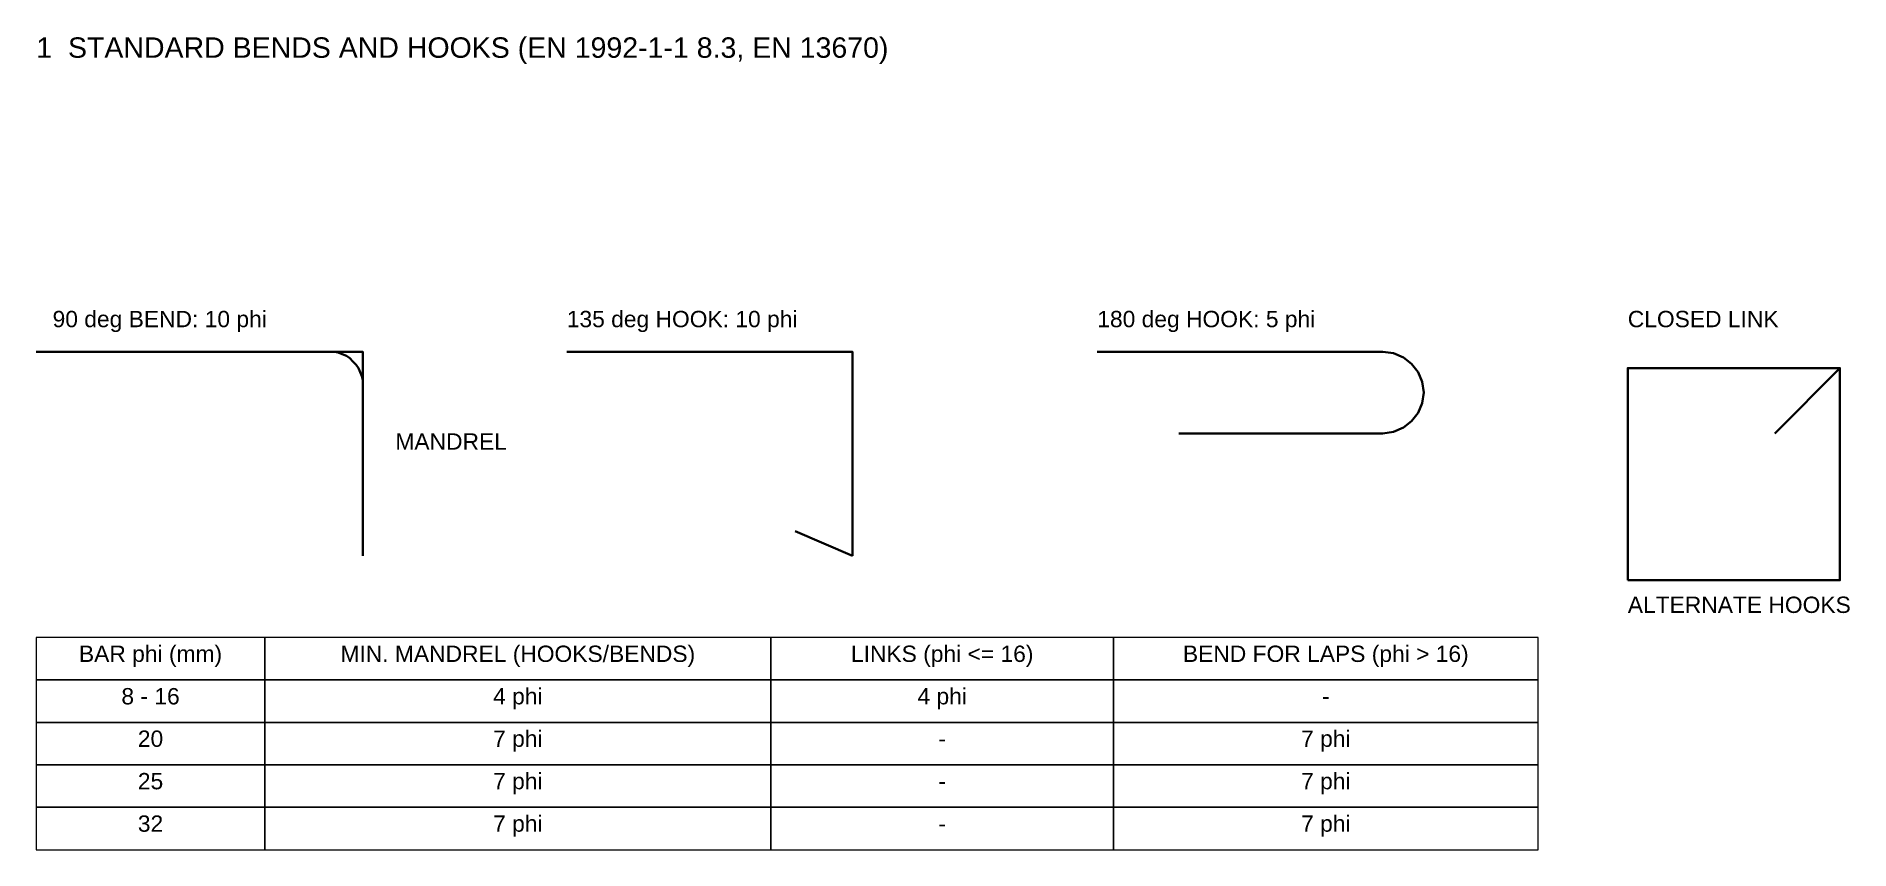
# Model space of a CAD drawing. Header units: millimetres. Extents: x 20 to 242, y 154 to 254.
import ezdxf
from ezdxf.enums import TextEntityAlignment as Align

# ---------------------------------------------------------------- set-up
doc = ezdxf.new("R2010")
doc.units = ezdxf.units.MM
for name, color, linetype, lineweight in [('S-ANNO-TABLE', 7, 'Continuous', 18), ('S-ANNO-TEXT', 7, 'Continuous', 18), ('S-REBAR', 1, 'Continuous', 35)]:
    doc.layers.add(name, color=color, linetype=linetype, lineweight=lineweight)
doc.styles.add('TEXT_2.0', font='arial.ttf')
doc.styles.add('TEXT_2.5', font='arial.ttf')

msp = doc.modelspace()

# ---------------------------------------------------------------- linework, layer by layer
at = {"layer": 'S-ANNO-TABLE'}
for points in [[(20, 174.8), (48, 174.8), (48, 180), (20, 180)], [(48, 174.8), (110, 174.8), (110, 180), (48, 180)], [(110, 174.8), (152, 174.8), (152, 180), (110, 180)], [(152, 174.8), (204, 174.8), (204, 180), (152, 180)], [(20, 169.6), (48, 169.6), (48, 174.8), (20, 174.8)], [(48, 169.6), (110, 169.6), (110, 174.8), (48, 174.8)], [(110, 169.6), (152, 169.6), (152, 174.8), (110, 174.8)], [(152, 169.6), (204, 169.6), (204, 174.8), (152, 174.8)], [(20, 164.4), (48, 164.4), (48, 169.6), (20, 169.6)], [(48, 164.4), (110, 164.4), (110, 169.6), (48, 169.6)], [(110, 164.4), (152, 164.4), (152, 169.6), (110, 169.6)], [(152, 164.4), (204, 164.4), (204, 169.6), (152, 169.6)], [(20, 159.2), (48, 159.2), (48, 164.4), (20, 164.4)], [(48, 159.2), (110, 159.2), (110, 164.4), (48, 164.4)], [(110, 159.2), (152, 159.2), (152, 164.4), (110, 164.4)], [(152, 159.2), (204, 159.2), (204, 164.4), (152, 164.4)], [(20, 154), (48, 154), (48, 159.2), (20, 159.2)], [(48, 154), (110, 154), (110, 159.2), (48, 159.2)], [(110, 154), (152, 154), (152, 159.2), (110, 159.2)], [(152, 154), (204, 154), (204, 159.2), (152, 159.2)]]:
    msp.add_lwpolyline(points, close=True, dxfattribs=at)
at = {"layer": 'S-REBAR'}
for p, q in [((241, 213), (233, 205)), ((185, 205), (160, 205)), ((120, 190), (113, 193))]:
    msp.add_line(p, q, dxfattribs=at)
for points in [[(20, 215), (60, 215), (60, 190)], [(60, 211), (60, 211.5), (59.9, 212), (59.7, 212.5), (59.5, 213), (59.2, 213.4), (58.8, 213.8), (58.4, 214.2), (58, 214.5), (57.5, 214.7), (57, 214.9), (56.5, 215), (56, 215)], [(85, 215), (120, 215), (120, 190)], [(150, 215), (185, 215)], [(185, 215), (186.3, 214.8), (187.5, 214.3), (188.5, 213.5), (189.3, 212.5), (189.8, 211.3), (190, 210), (189.8, 208.7), (189.3, 207.5), (188.5, 206.5), (187.5, 205.7), (186.3, 205.2), (185, 205)]]:
    msp.add_lwpolyline(points, dxfattribs=at)
msp.add_lwpolyline([(215, 187), (241, 187), (241, 213), (215, 213)], close=True, dxfattribs=at)

# ---------------------------------------------------------------- texts
at = {"layer": 'S-ANNO-TEXT'}
for s, height, style, p in [('1  STANDARD BENDS AND HOOKS (EN 1992-1-1 8.3, EN 13670)', 2.5, 'TEXT_2.5', (20, 251)), ('90 deg BEND: 10 phi', 2, 'TEXT_2.0', (22, 218)), ('135 deg HOOK: 10 phi', 2, 'TEXT_2.0', (85, 218)), ('180 deg HOOK: 5 phi', 2, 'TEXT_2.0', (150, 218)), ('CLOSED LINK', 2, 'TEXT_2.0', (215, 218)), ('MANDREL', 2, 'TEXT_2.0', (64, 203)), ('ALTERNATE HOOKS', 2, 'TEXT_2.0', (215, 183))]:
    msp.add_text(s, height=height, dxfattribs=dict(at, style=style)).set_placement(p)
at = {"layer": 'S-ANNO-TEXT', "style": 'TEXT_2.0'}
for s, p in [('BAR phi (mm)', (34, 176.4)), ('MIN. MANDREL (HOOKS/BENDS)', (79, 176.4)), ('LINKS (phi <= 16)', (131, 176.4)), ('BEND FOR LAPS (phi > 16)', (178, 176.4)), ('8 - 16', (34, 171.2)), ('4 phi', (79, 171.2)), ('4 phi', (131, 171.2)), ('-', (178, 171.2)), ('20', (34, 166)), ('7 phi', (79, 166)), ('-', (131, 166)), ('7 phi', (178, 166)), ('25', (34, 160.8)), ('7 phi', (79, 160.8)), ('-', (131, 160.8)), ('7 phi', (178, 160.8)), ('32', (34, 155.6)), ('7 phi', (79, 155.6)), ('7 phi', (178, 155.6)), ('-', (131, 155.6))]:
    msp.add_text(s, height=2, dxfattribs=at).set_placement(p, align=Align.BOTTOM_CENTER)

doc.saveas('drawing.dxf')
